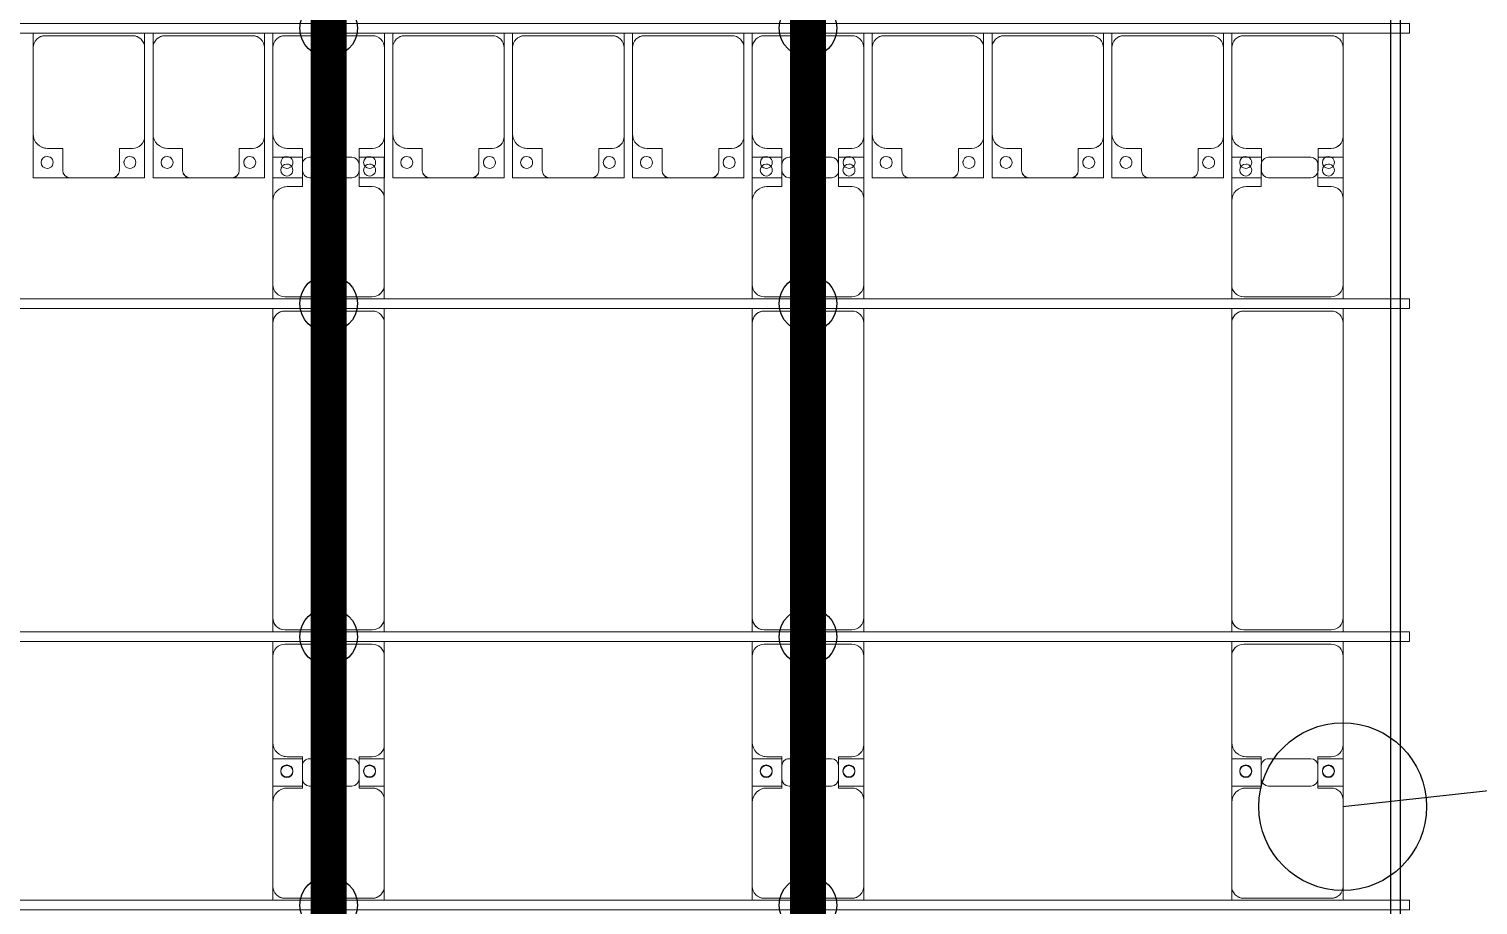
# Model space of a CAD drawing. Header units: millimetres. Extents: x -147246 to 112336, y -213734 to -86506.
# Drawn here: x 2636 to 8680, y -98215 to -94559 of the extents above; entities that cross this region are included whole.
import ezdxf

# ---------------------------------------------------------------- set-up
doc = ezdxf.new("R2010")
doc.units = ezdxf.units.MM
doc.layers.add('A-GENM', color=13, linetype='Continuous', lineweight=9)
doc.layers.add('S-BEAM', color=12, linetype='Continuous', lineweight=9)
for name, color, linetype in [('GC-BICH NEO', 6, 'Continuous'), ('GC-DAY NEO', 5, 'Continuous'), ('GC-HOP 40x60 GIA CUONG', 1, 'Continuous')]:
    doc.layers.add(name, color=color, linetype=linetype)

# ---------------------------------------------------------------- blocks, each defined once
blk = doc.blocks.new('Dải phao đi lại kèm đỡ invester - DẢI PHAO ĐI LẠI-15551-BỐ TRÍ KHUNG KẾT CẤU BÈ PIN 05')
at = {"layer": 'A-GENM', "color": 7}
for p, q in [((142758.4, -769.7), (142758.4, -708.9)), ((143173.4, -719.7), (142808.4, -719.7)), ((143223.4, -708.9), (143223.4, -769.7)), ((143258.4, -769.7), (143258.4, -708.9)), ((143673.4, -719.7), (143308.4, -719.7)), ((143723.4, -708.9), (143723.4, -769.7)), ((143758.4, -769.7), (143758.4, -708.9)), ((144173.4, -719.7), (143808.4, -719.7)), ((144223.4, -708.9), (144223.4, -769.7)), ((144258.4, -769.7), (144258.4, -708.9)), ((144673.4, -719.7), (144308.4, -719.7)), ((144723.4, -708.9), (144723.4, -769.7)), ((144758.4, -769.7), (144758.4, -708.9)), ((145173.4, -719.7), (144808.4, -719.7)), ((145223.4, -708.9), (145223.4, -769.7)), ((145258.4, -769.7), (145258.4, -708.9)), ((145673.4, -719.7), (145308.4, -719.7)), ((145723.4, -708.9), (145723.4, -769.7)), ((145758.4, -769.7), (145758.4, -708.9)), ((146173.4, -719.7), (145808.4, -719.7)), ((146223.4, -708.9), (146223.4, -769.7)), ((146258.4, -769.7), (146258.4, -708.9)), ((146673.4, -719.7), (146308.4, -719.7)), ((146723.4, -708.9), (146723.4, -769.7)), ((146758.4, -769.7), (146758.4, -708.9)), ((147173.4, -719.7), (146808.4, -719.7)), ((147223.4, -708.9), (147223.4, -769.7)), ((147258.4, -769.7), (147258.4, -708.9)), ((147673.4, -719.7), (147308.4, -719.7)), ((147723.4, -708.9), (147723.4, -769.7)), ((147758.4, -769.7), (147758.4, -708.9)), ((148173.4, -719.7), (147808.4, -719.7)), ((148223.4, -708.9), (148223.4, -769.7)), ((142758.4, -769.7), (142758.4, -1129.7)), ((143223.4, -1139.7), (143223.4, -769.7)), ((143258.4, -769.7), (143258.4, -1129.7)), ((143723.4, -1139.7), (143723.4, -769.7)), ((143758.4, -769.7), (143758.4, -1129.7)), ((144223.4, -1139.7), (144223.4, -769.7)), ((144258.4, -769.7), (144258.4, -1129.7)), ((144723.4, -1139.7), (144723.4, -769.7)), ((144758.4, -769.7), (144758.4, -1129.7)), ((145223.4, -1139.7), (145223.4, -769.7)), ((145258.4, -769.7), (145258.4, -1129.7)), ((145723.4, -1139.7), (145723.4, -769.7)), ((145758.4, -769.7), (145758.4, -1129.7)), ((146223.4, -1139.7), (146223.4, -769.7)), ((146258.4, -769.7), (146258.4, -1129.7)), ((146723.4, -1139.7), (146723.4, -769.7)), ((146758.4, -769.7), (146758.4, -1129.7)), ((147223.4, -1139.7), (147223.4, -769.7)), ((147258.4, -769.7), (147258.4, -1129.7)), ((147723.4, -1139.7), (147723.4, -769.7)), ((147758.4, -769.7), (147758.4, -1129.7)), ((148223.4, -1139.7), (148223.4, -769.7)), ((142758.4, -1312.2), (142758.4, -1129.7)), ((143223.4, -1139.7), (143223.4, -1312.2)), ((143258.4, -1312.2), (143258.4, -1129.7)), ((143723.4, -1139.7), (143723.4, -1312.2)), ((143758.4, -1312.2), (143758.4, -1129.7)), ((144223.4, -1139.7), (144223.4, -1312.2)), ((144258.4, -1312.2), (144258.4, -1129.7)), ((144723.4, -1139.7), (144723.4, -1312.2)), ((144758.4, -1312.2), (144758.4, -1129.7)), ((145223.4, -1139.7), (145223.4, -1312.2)), ((145258.4, -1312.2), (145258.4, -1129.7)), ((145723.4, -1139.7), (145723.4, -1312.2)), ((145758.4, -1312.2), (145758.4, -1129.7)), ((146223.4, -1139.7), (146223.4, -1312.2)), ((146258.4, -1312.2), (146258.4, -1129.7)), ((146723.4, -1139.7), (146723.4, -1312.2)), ((146758.4, -1312.2), (146758.4, -1129.7)), ((147223.4, -1139.7), (147223.4, -1312.2)), ((147258.4, -1312.2), (147258.4, -1129.7)), ((147723.4, -1139.7), (147723.4, -1312.2)), ((147758.4, -1312.2), (147758.4, -1129.7)), ((148223.4, -1139.7), (148223.4, -1312.2)), ((142818.4, -1189.7), (142881.8, -1189.7)), ((142881.8, -1189.7), (142881.8, -1282.2)), ((143118.2, -1282.2), (143118.2, -1189.7)), ((143118.2, -1189.7), (143173.4, -1189.7)), ((143318.4, -1189.7), (143381.8, -1189.7)), ((143381.8, -1189.7), (143381.8, -1282.2)), ((143618.2, -1282.2), (143618.2, -1189.7)), ((143618.2, -1189.7), (143673.4, -1189.7)), ((143818.4, -1189.7), (143881.8, -1189.7)), ((143881.8, -1189.7), (143881.8, -1282.2)), ((144118.2, -1282.2), (144118.2, -1189.7)), ((144118.2, -1189.7), (144173.4, -1189.7)), ((144318.4, -1189.7), (144381.8, -1189.7)), ((144381.8, -1189.7), (144381.8, -1282.2)), ((144618.2, -1282.2), (144618.2, -1189.7)), ((144618.2, -1189.7), (144673.4, -1189.7)), ((144818.4, -1189.7), (144881.8, -1189.7)), ((144881.8, -1189.7), (144881.8, -1282.2)), ((145118.2, -1282.2), (145118.2, -1189.7)), ((145118.2, -1189.7), (145173.4, -1189.7)), ((145318.4, -1189.7), (145381.8, -1189.7)), ((145381.8, -1189.7), (145381.8, -1282.2)), ((145618.2, -1282.2), (145618.2, -1189.7)), ((145618.2, -1189.7), (145673.4, -1189.7)), ((145818.4, -1189.7), (145881.8, -1189.7)), ((145881.8, -1189.7), (145881.8, -1282.2)), ((146118.2, -1282.2), (146118.2, -1189.7)), ((146118.2, -1189.7), (146173.4, -1189.7)), ((146318.4, -1189.7), (146381.8, -1189.7)), ((146381.8, -1189.7), (146381.8, -1282.2)), ((146618.2, -1282.2), (146618.2, -1189.7)), ((146618.2, -1189.7), (146673.4, -1189.7)), ((146818.4, -1189.7), (146881.8, -1189.7)), ((146881.8, -1189.7), (146881.8, -1282.2)), ((147118.2, -1282.2), (147118.2, -1189.7)), ((147118.2, -1189.7), (147173.4, -1189.7)), ((147318.4, -1189.7), (147381.8, -1189.7)), ((147381.8, -1189.7), (147381.8, -1282.2)), ((147618.2, -1282.2), (147618.2, -1189.7)), ((147618.2, -1189.7), (147673.4, -1189.7)), ((147818.4, -1189.7), (147881.8, -1189.7)), ((147881.8, -1189.7), (147881.8, -1282.2)), ((148118.2, -1282.2), (148118.2, -1189.7)), ((148118.2, -1189.7), (148173.4, -1189.7)), ((142911.8, -1312.2), (142758.4, -1312.2)), ((142911.8, -1312.2), (143088.2, -1312.2)), ((143223.4, -1312.2), (143088.2, -1312.2)), ((143411.8, -1312.2), (143258.4, -1312.2)), ((143411.8, -1312.2), (143588.2, -1312.2)), ((143723.4, -1312.2), (143588.2, -1312.2)), ((143881.6, -1312.2), (143758.4, -1312.2)), ((143911.8, -1312.2), (144088.2, -1312.2)), ((144223.4, -1312.2), (144118, -1312.2)), ((144411.8, -1312.2), (144258.4, -1312.2)), ((144411.8, -1312.2), (144588.2, -1312.2)), ((144723.4, -1312.2), (144588.2, -1312.2)), ((144911.8, -1312.2), (144758.4, -1312.2)), ((144911.8, -1312.2), (145088.2, -1312.2)), ((145223.4, -1312.2), (145088.2, -1312.2)), ((145411.8, -1312.2), (145258.4, -1312.2)), ((145411.8, -1312.2), (145588.2, -1312.2)), ((145723.4, -1312.2), (145588.2, -1312.2)), ((145881.6, -1312.2), (145758.4, -1312.2)), ((145911.8, -1312.2), (146088.2, -1312.2)), ((146223.4, -1312.2), (146118, -1312.2)), ((146411.8, -1312.2), (146258.4, -1312.2)), ((146411.8, -1312.2), (146588.2, -1312.2)), ((146723.4, -1312.2), (146588.2, -1312.2)), ((146911.8, -1312.2), (146758.4, -1312.2)), ((146911.8, -1312.2), (147088.2, -1312.2)), ((147223.4, -1312.2), (147088.2, -1312.2)), ((147411.8, -1312.2), (147258.4, -1312.2)), ((147411.8, -1312.2), (147588.2, -1312.2)), ((147723.4, -1312.2), (147588.2, -1312.2)), ((147881.6, -1312.2), (147758.4, -1312.2)), ((147911.8, -1312.2), (148088.2, -1312.2)), ((148223.4, -1312.2), (148118, -1312.2))]:
    blk.add_line(p, q, dxfattribs=at)
for centre, radius, start, end in [((142808.4, -769.7), 50, 90, 180), ((142808.4, -769.7), 50, 90, 135), ((143173.4, -769.7), 50, 0, 90), ((143173.4, -769.7), 50, 45, 90), ((143308.4, -769.7), 50, 90, 180), ((143308.4, -769.7), 50, 90, 135), ((143673.4, -769.7), 50, 0, 90), ((143673.4, -769.7), 50, 45, 90), ((143808.4, -769.7), 50, 90, 180), ((143808.4, -769.7), 50, 90, 135), ((144173.4, -769.7), 50, 360, 90), ((144173.4, -769.7), 50, 45, 90), ((144308.4, -769.7), 50, 90, 180), ((144308.4, -769.7), 50, 90, 135), ((144673.4, -769.7), 50, 360, 90), ((144673.4, -769.7), 50, 45, 90), ((144808.4, -769.7), 50, 90, 180), ((144808.4, -769.7), 50, 90, 135), ((145173.4, -769.7), 50, 0, 90), ((145173.4, -769.7), 50, 45, 90), ((145308.4, -769.7), 50, 90, 180), ((145308.4, -769.7), 50, 90, 135), ((145673.4, -769.7), 50, 360, 90), ((145673.4, -769.7), 50, 45, 90), ((145808.4, -769.7), 50, 90, 180), ((145808.4, -769.7), 50, 90, 135), ((146173.4, -769.7), 50, 360, 90), ((146173.4, -769.7), 50, 45, 90), ((146308.4, -769.7), 50, 90, 180), ((146308.4, -769.7), 50, 90, 135), ((146673.4, -769.7), 50, 360, 90), ((146673.4, -769.7), 50, 45, 90), ((146808.4, -769.7), 50, 90, 180), ((146808.4, -769.7), 50, 90, 135), ((147173.4, -769.7), 50, 360, 90), ((147173.4, -769.7), 50, 45, 90), ((147308.4, -769.7), 50, 90, 180), ((147308.4, -769.7), 50, 90, 135), ((147673.4, -769.7), 50, 360, 90), ((147673.4, -769.7), 50, 45, 90), ((147808.4, -769.7), 50, 90, 180), ((147808.4, -769.7), 50, 90, 135), ((148173.4, -769.7), 50, 0, 90), ((148173.4, -769.7), 50, 45, 90), ((142818.4, -1129.7), 60, 180, 270), ((143173.4, -1139.7), 50, 270, 0), ((143318.4, -1129.7), 60, 180, 270), ((143673.4, -1139.7), 50, 270, 360), ((143818.4, -1129.7), 60, 180, 270), ((144173.4, -1139.7), 50, 270, 0), ((144318.4, -1129.7), 60, 180, 270), ((144673.4, -1139.7), 50, 270, 360), ((144818.4, -1129.7), 60, 180, 270), ((145173.4, -1139.7), 50, 270, 360), ((145318.4, -1129.7), 60, 180, 270), ((145673.4, -1139.7), 50, 270, 360), ((145818.4, -1129.7), 60, 180, 270), ((146173.4, -1139.7), 50, 270, 0), ((146318.4, -1129.7), 60, 180, 270), ((146673.4, -1139.7), 50, 270, 0), ((146818.4, -1129.7), 60, 180, 270), ((147173.4, -1139.7), 50, 270, 360), ((147318.4, -1129.7), 60, 180, 270), ((147673.4, -1139.7), 50, 270, 0), ((147818.4, -1129.7), 60, 180, 270), ((148173.4, -1139.7), 50, 270, 360), ((142818.4, -1129.7), 60, 240, 270), ((143173.4, -1139.7), 50, 270, 315), ((143318.4, -1129.7), 60, 240, 270), ((143673.4, -1139.7), 50, 270, 315), ((143818.4, -1129.7), 60, 240, 270), ((144173.4, -1139.7), 50, 270, 315), ((144318.4, -1129.7), 60, 240, 270), ((144673.4, -1139.7), 50, 270, 315), ((144818.4, -1129.7), 60, 240, 270), ((145173.4, -1139.7), 50, 270, 315), ((145318.4, -1129.7), 60, 240, 270), ((145673.4, -1139.7), 50, 270, 315), ((145818.4, -1129.7), 60, 240, 270), ((146173.4, -1139.7), 50, 270, 315), ((146318.4, -1129.7), 60, 240, 270), ((146673.4, -1139.7), 50, 270, 315), ((146818.4, -1129.7), 60, 240, 270), ((147173.4, -1139.7), 50, 270, 315), ((147318.4, -1129.7), 60, 240, 270), ((147673.4, -1139.7), 50, 270, 315), ((147818.4, -1129.7), 60, 240, 270), ((148173.4, -1139.7), 50, 270, 315), ((142816.8, -1248.6), 25, 90, 270), ((142816.8, -1248.6), 25, 270, 90), ((143161.8, -1248.6), 25, 90, 270), ((143161.8, -1248.6), 25, 165, 180), ((143161.8, -1248.6), 25, 270, 90), ((143316.8, -1248.6), 25, 90, 270), ((143316.8, -1248.6), 25, 270, 90), ((143661.8, -1248.6), 25, 90, 270), ((143661.8, -1248.6), 25, 165, 180), ((143661.8, -1248.6), 25, 270, 90), ((143816.8, -1248.6), 25, 90, 270), ((143816.8, -1248.6), 25, 270, 90), ((144161.8, -1248.6), 25, 90, 270), ((144161.8, -1248.6), 25, 270, 90), ((144316.8, -1248.6), 25, 90, 270), ((144316.8, -1248.6), 25, 270, 90), ((144661.8, -1248.6), 25, 90, 270), ((144661.8, -1248.6), 25, 165, 180), ((144661.8, -1248.6), 25, 270, 90), ((144816.8, -1248.6), 25, 90, 270), ((144816.8, -1248.6), 25, 270, 90), ((145161.8, -1248.6), 25, 90, 270), ((145161.8, -1248.6), 25, 165, 180), ((145161.8, -1248.6), 25, 270, 90), ((145316.8, -1248.6), 25, 90, 270), ((145316.8, -1248.6), 25, 270, 90), ((145661.8, -1248.6), 25, 90, 270), ((145661.8, -1248.6), 25, 165, 180), ((145661.8, -1248.6), 25, 270, 90), ((145816.8, -1248.6), 25, 90, 270), ((145816.8, -1248.6), 25, 270, 90), ((146161.8, -1248.6), 25, 90, 270), ((146161.8, -1248.6), 25, 270, 90), ((146316.8, -1248.6), 25, 90, 270), ((146316.8, -1248.6), 25, 270, 90), ((146661.8, -1248.6), 25, 90, 270), ((146661.8, -1248.6), 25, 165, 180), ((146661.8, -1248.6), 25, 270, 90), ((146816.8, -1248.6), 25, 90, 270), ((146816.8, -1248.6), 25, 270, 90), ((147161.8, -1248.6), 25, 90, 270), ((147161.8, -1248.6), 25, 165, 180), ((147161.8, -1248.6), 25, 270, 90), ((147316.8, -1248.6), 25, 90, 270), ((147316.8, -1248.6), 25, 270, 90), ((147661.8, -1248.6), 25, 90, 270), ((147661.8, -1248.6), 25, 165, 180), ((147661.8, -1248.6), 25, 270, 90), ((147816.8, -1248.6), 25, 90, 270), ((147816.8, -1248.6), 25, 270, 90), ((148161.8, -1248.6), 25, 90, 270), ((148161.8, -1248.6), 25, 270, 90), ((142911.8, -1282.2), 30, 180, 270), ((142911.8, -1282.2), 30, 210, 270), ((143088.2, -1282.2), 30, 270, 360), ((143088.2, -1282.2), 30, 270, 330), ((143411.8, -1282.2), 30, 180, 270), ((143411.8, -1282.2), 30, 210, 270), ((143588.2, -1282.2), 30, 270, 360), ((143588.2, -1282.2), 30, 270, 330), ((143911.8, -1282.2), 30, 180, 270), ((144088.2, -1282.2), 30, 270, 0), ((144411.8, -1282.2), 30, 180, 270), ((144411.8, -1282.2), 30, 210, 270), ((144588.2, -1282.2), 30, 270, 360), ((144588.2, -1282.2), 30, 270, 330), ((144911.8, -1282.2), 30, 180, 270), ((144911.8, -1282.2), 30, 210, 270), ((145088.2, -1282.2), 30, 270, 360), ((145088.2, -1282.2), 30, 270, 330), ((145411.8, -1282.2), 30, 180, 270), ((145411.8, -1282.2), 30, 210, 270), ((145588.2, -1282.2), 30, 270, 360), ((145588.2, -1282.2), 30, 270, 330), ((145911.8, -1282.2), 30, 180, 270), ((146088.2, -1282.2), 30, 270, 0), ((146411.8, -1282.2), 30, 180, 270), ((146411.8, -1282.2), 30, 210, 270), ((146588.2, -1282.2), 30, 270, 0), ((146588.2, -1282.2), 30, 270, 330), ((146911.8, -1282.2), 30, 180, 270), ((146911.8, -1282.2), 30, 210, 270), ((147088.2, -1282.2), 30, 270, 360), ((147088.2, -1282.2), 30, 270, 330), ((147411.8, -1282.2), 30, 180, 270), ((147411.8, -1282.2), 30, 210, 270), ((147588.2, -1282.2), 30, 270, 360), ((147588.2, -1282.2), 30, 270, 330), ((147911.8, -1282.2), 30, 180, 270), ((148088.2, -1282.2), 30, 270, 360)]:
    blk.add_arc(centre, radius, start, end, dxfattribs=at)
blk = doc.blocks.new('Dầm C52 - Dầm C52-18761-BỐ TRÍ KHUNG KẾT CẤU BÈ PIN 05')
at = {"layer": 'S-BEAM', "color": 1}
for p, q in [((-74474.3, -20), (-74474.3, 20)), ((-74474.3, 20), (74474.3, 20)), ((74474.3, -20), (-74474.3, -20))]:
    blk.add_line(p, q, dxfattribs=at)
blk = doc.blocks.new('Dầm C52 - Dầm C52-18762-BỐ TRÍ KHUNG KẾT CẤU BÈ PIN 05')
at = {"layer": 'S-BEAM', "color": 1}
for p, q in [((-74474.3, -20), (-74474.3, 20)), ((-74474.3, 20), (74474.3, 20)), ((74474.3, -20), (-74474.3, -20))]:
    blk.add_line(p, q, dxfattribs=at)
blk = doc.blocks.new('Dai phao do pin - DẢI PHAO ĐỠ PIN-V75-BỐ TRÍ KHUNG KẾT CẤU BÈ PIN 05')
at = {"layer": 'A-GENM', "color": 7}
for p, q in [((-1312.2, 223.4), (-1139.7, 223.4)), ((-1312.2, 118.4), (-1312.2, 223.4)), ((-779.7, 223.4), (-1139.7, 223.4)), ((-779.7, 223.4), (-721.1, 223.4)), ((-681.1, 223.4), (-620.3, 223.4)), ((610.3, 223.4), (-620.3, 223.4)), ((610.3, 223.4), (668.9, 223.4)), ((708.9, 223.4), (769.7, 223.4)), ((1139.7, 223.4), (769.7, 223.4)), ((1139.7, 223.4), (1312.2, 223.4)), ((1197.8, 223.4), (1370.3, 223.4)), ((1197.8, 118.2), (1197.8, 223.4)), ((1312.2, 223.4), (1312.2, 118.2)), ((1730.3, 223.4), (1370.3, 223.4)), ((1730.3, 223.4), (1788.9, 223.4)), ((-1189.7, 173.4), (-1189.7, 118.2)), ((-729.7, -191.6), (-729.7, 173.4)), ((-670.3, 173.4), (-670.3, -191.6)), ((660.3, -191.6), (660.3, 173.4)), ((719.7, 173.4), (719.7, -191.6)), ((1189.7, 118.2), (1189.7, 173.4)), ((1320.3, 173.4), (1320.3, 118.2)), ((1780.3, -191.6), (1780.3, 173.4)), ((-1312.2, 88.2), (-1312.2, -88.2)), ((-1189.7, 118.2), (-1282.2, 118.2)), ((1282.2, 118.2), (1189.7, 118.2)), ((1197.8, 88.2), (1197.8, -88.2)), ((1320.3, 118.2), (1227.8, 118.2)), ((1312.2, -88.2), (1312.2, 88.2)), ((-1312.2, -241.6), (-1312.2, -118)), ((-1282.2, -118.2), (-1189.7, -118.2)), ((-1189.7, -118.2), (-1189.7, -181.6)), ((1189.7, -181.6), (1189.7, -118.2)), ((1189.7, -118.2), (1282.2, -118.2)), ((1197.8, -241.6), (1197.8, -118.2)), ((1227.8, -118.2), (1320.3, -118.2)), ((1312.2, -118.2), (1312.2, -241.6)), ((1320.3, -118.2), (1320.3, -181.6)), ((-1129.7, -241.6), (-1312.2, -241.6)), ((-1129.7, -241.6), (-779.7, -241.6)), ((-721.1, -241.6), (-779.7, -241.6)), ((-620.3, -241.6), (-681.1, -241.6)), ((-620.3, -241.6), (610.3, -241.6)), ((668.9, -241.6), (610.3, -241.6)), ((769.7, -241.6), (708.9, -241.6)), ((769.7, -241.6), (1129.7, -241.6)), ((1312.2, -241.6), (1129.7, -241.6)), ((1380.3, -241.6), (1197.8, -241.6)), ((1380.3, -241.6), (1730.3, -241.6)), ((1788.9, -241.6), (1730.3, -241.6))]:
    blk.add_line(p, q, dxfattribs=at)
for centre, radius, start, end in [((-1258.6, 161.8), 25, 360, 180), ((-1139.7, 173.4), 50, 90, 180), ((-1139.7, 173.4), 50, 135, 180), ((-779.7, 173.4), 50, 0, 90), ((-779.7, 173.4), 50, 0, 45), ((-620.3, 173.4), 50, 90, 180), ((-620.3, 173.4), 50, 90, 180), ((610.3, 173.4), 50, 0, 90), ((610.3, 173.4), 50, 45, 90), ((769.7, 173.4), 50, 90, 180), ((769.7, 173.4), 50, 135, 180), ((1139.7, 173.4), 50, 360, 90), ((1139.7, 173.4), 50, 360, 45), ((1248.6, 161.8), 25, 0, 180), ((1251.4, 161.8), 25, 0, 180), ((1370.3, 173.4), 50, 90, 180), ((1370.3, 173.4), 50, 135, 180), ((1730.3, 173.4), 50, 0, 90), ((1730.3, 173.4), 50, 0, 45), ((-1258.6, 161.8), 25, 180, 360), ((1248.6, 161.8), 25, 180, 0), ((1251.4, 161.8), 25, 180, 360), ((-1282.2, 88.2), 30, 90, 180), ((1227.8, 88.2), 30, 90, 180), ((1282.2, 88.2), 30, 0, 90), ((-1282.2, -88.2), 30, 180, 270), ((1227.8, -88.2), 30, 180, 270), ((1282.2, -88.2), 30, 270, 0), ((-1258.6, -183.2), 25, 360, 180), ((1248.6, -183.2), 25, 0, 180), ((1251.4, -183.2), 25, 0, 180), ((-1258.6, -183.2), 25, 180, 360), ((-1129.7, -181.6), 60, 180, 270), ((-1129.7, -181.6), 60, 180, 210), ((-779.7, -191.6), 50, 270, 0), ((-779.7, -191.6), 50, 315, 0), ((-620.3, -191.6), 50, 180, 270), ((-620.3, -191.6), 50, 180, 255), ((610.3, -191.6), 50, 270, 0), ((610.3, -191.6), 50, 270, 345), ((769.7, -191.6), 50, 180, 270), ((769.7, -191.6), 50, 180, 225), ((1129.7, -181.6), 60, 270, 360), ((1129.7, -181.6), 60, 330, 360), ((1248.6, -183.2), 25, 180, 0), ((1251.4, -183.2), 25, 180, 360), ((1380.3, -181.6), 60, 180, 270), ((1380.3, -181.6), 60, 180, 210), ((1730.3, -191.6), 50, 270, 360), ((1730.3, -191.6), 50, 315, 360)]:
    blk.add_arc(centre, radius, start, end, dxfattribs=at)
blk = doc.blocks.new('Dai phao do pin - DẢI PHAO ĐỠ PIN-V76-BỐ TRÍ KHUNG KẾT CẤU BÈ PIN 05')
at = {"layer": 'A-GENM', "color": 7}
for p, q in [((-1312.2, 223.4), (-1139.7, 223.4)), ((-1312.2, 118.4), (-1312.2, 223.4)), ((-779.7, 223.4), (-1139.7, 223.4)), ((-779.7, 223.4), (-721.1, 223.4)), ((-681.1, 223.4), (-620.3, 223.4)), ((610.3, 223.4), (-620.3, 223.4)), ((610.3, 223.4), (668.9, 223.4)), ((708.9, 223.4), (769.7, 223.4)), ((1139.7, 223.4), (769.7, 223.4)), ((1139.7, 223.4), (1312.2, 223.4)), ((1197.8, 223.4), (1370.3, 223.4)), ((1197.8, 118.2), (1197.8, 223.4)), ((1312.2, 223.4), (1312.2, 118.2)), ((1730.3, 223.4), (1370.3, 223.4)), ((1730.3, 223.4), (1788.9, 223.4)), ((-1189.7, 173.4), (-1189.7, 118.2)), ((-729.7, -191.6), (-729.7, 173.4)), ((-670.3, 173.4), (-670.3, -191.6)), ((660.3, -191.6), (660.3, 173.4)), ((719.7, 173.4), (719.7, -191.6)), ((1189.7, 118.2), (1189.7, 173.4)), ((1320.3, 173.4), (1320.3, 118.2)), ((1780.3, -191.6), (1780.3, 173.4)), ((-1312.2, 88.2), (-1312.2, -88.2)), ((-1189.7, 118.2), (-1282.2, 118.2)), ((1282.2, 118.2), (1189.7, 118.2)), ((1197.8, 88.2), (1197.8, -88.2)), ((1320.3, 118.2), (1227.8, 118.2)), ((1312.2, -88.2), (1312.2, 88.2)), ((-1312.2, -241.6), (-1312.2, -118)), ((-1282.2, -118.2), (-1189.7, -118.2)), ((-1189.7, -118.2), (-1189.7, -181.6)), ((1189.7, -181.6), (1189.7, -118.2)), ((1189.7, -118.2), (1282.2, -118.2)), ((1197.8, -241.6), (1197.8, -118.2)), ((1227.8, -118.2), (1320.3, -118.2)), ((1312.2, -118.2), (1312.2, -241.6)), ((1320.3, -118.2), (1320.3, -181.6)), ((-1129.7, -241.6), (-1312.2, -241.6)), ((-1129.7, -241.6), (-779.7, -241.6)), ((-721.1, -241.6), (-779.7, -241.6)), ((-620.3, -241.6), (-681.1, -241.6)), ((-620.3, -241.6), (610.3, -241.6)), ((668.9, -241.6), (610.3, -241.6)), ((769.7, -241.6), (708.9, -241.6)), ((769.7, -241.6), (1129.7, -241.6)), ((1312.2, -241.6), (1129.7, -241.6)), ((1380.3, -241.6), (1197.8, -241.6)), ((1380.3, -241.6), (1730.3, -241.6)), ((1788.9, -241.6), (1730.3, -241.6))]:
    blk.add_line(p, q, dxfattribs=at)
for centre, radius, start, end in [((-1258.6, 161.8), 25, 360, 180), ((-1139.7, 173.4), 50, 90, 180), ((-1139.7, 173.4), 50, 135, 180), ((-779.7, 173.4), 50, 0, 90), ((-779.7, 173.4), 50, 0, 45), ((-620.3, 173.4), 50, 90, 180), ((-620.3, 173.4), 50, 90, 180), ((610.3, 173.4), 50, 0, 90), ((610.3, 173.4), 50, 45, 90), ((769.7, 173.4), 50, 90, 180), ((769.7, 173.4), 50, 135, 180), ((1139.7, 173.4), 50, 360, 90), ((1139.7, 173.4), 50, 360, 45), ((1248.6, 161.8), 25, 0, 180), ((1251.4, 161.8), 25, 0, 180), ((1370.3, 173.4), 50, 90, 180), ((1370.3, 173.4), 50, 135, 180), ((1730.3, 173.4), 50, 0, 90), ((1730.3, 173.4), 50, 0, 45), ((-1258.6, 161.8), 25, 180, 360), ((1248.6, 161.8), 25, 180, 0), ((1251.4, 161.8), 25, 180, 360), ((-1282.2, 88.2), 30, 90, 180), ((1227.8, 88.2), 30, 90, 180), ((1282.2, 88.2), 30, 0, 90), ((-1282.2, -88.2), 30, 180, 270), ((1227.8, -88.2), 30, 180, 270), ((1282.2, -88.2), 30, 270, 0), ((-1258.6, -183.2), 25, 360, 180), ((1248.6, -183.2), 25, 0, 180), ((1251.4, -183.2), 25, 0, 180), ((-1258.6, -183.2), 25, 180, 360), ((-1129.7, -181.6), 60, 180, 270), ((-1129.7, -181.6), 60, 180, 210), ((-779.7, -191.6), 50, 270, 0), ((-779.7, -191.6), 50, 315, 0), ((-620.3, -191.6), 50, 180, 270), ((-620.3, -191.6), 50, 180, 255), ((610.3, -191.6), 50, 270, 0), ((610.3, -191.6), 50, 270, 345), ((769.7, -191.6), 50, 180, 270), ((769.7, -191.6), 50, 180, 225), ((1129.7, -181.6), 60, 270, 360), ((1129.7, -181.6), 60, 330, 360), ((1248.6, -183.2), 25, 180, 0), ((1251.4, -183.2), 25, 180, 360), ((1380.3, -181.6), 60, 180, 270), ((1380.3, -181.6), 60, 180, 210), ((1730.3, -191.6), 50, 270, 360), ((1730.3, -191.6), 50, 315, 360)]:
    blk.add_arc(centre, radius, start, end, dxfattribs=at)
blk = doc.blocks.new('Dai phao do pin - DẢI PHAO ĐỠ PIN-V77-BỐ TRÍ KHUNG KẾT CẤU BÈ PIN 05')
at = {"layer": 'A-GENM', "color": 7}
for p, q in [((-1312.2, 223.4), (-1139.7, 223.4)), ((-1312.2, 118.4), (-1312.2, 223.4)), ((-779.7, 223.4), (-1139.7, 223.4)), ((-779.7, 223.4), (-721.1, 223.4)), ((-681.1, 223.4), (-620.3, 223.4)), ((610.3, 223.4), (-620.3, 223.4)), ((610.3, 223.4), (668.9, 223.4)), ((708.9, 223.4), (769.7, 223.4)), ((1139.7, 223.4), (769.7, 223.4)), ((1139.7, 223.4), (1312.2, 223.4)), ((1197.8, 223.4), (1370.3, 223.4)), ((1197.8, 118.2), (1197.8, 223.4)), ((1312.2, 223.4), (1312.2, 118.2)), ((1730.3, 223.4), (1370.3, 223.4)), ((1730.3, 223.4), (1788.9, 223.4)), ((-1189.7, 173.4), (-1189.7, 118.2)), ((-729.7, -191.6), (-729.7, 173.4)), ((-670.3, 173.4), (-670.3, -191.6)), ((660.3, -191.6), (660.3, 173.4)), ((719.7, 173.4), (719.7, -191.6)), ((1189.7, 118.2), (1189.7, 173.4)), ((1320.3, 173.4), (1320.3, 118.2)), ((1780.3, -191.6), (1780.3, 173.4)), ((-1312.2, 88.2), (-1312.2, -88.2)), ((-1189.7, 118.2), (-1282.2, 118.2)), ((1282.2, 118.2), (1189.7, 118.2)), ((1197.8, 88.2), (1197.8, -88.2)), ((1320.3, 118.2), (1227.8, 118.2)), ((1312.2, -88.2), (1312.2, 88.2)), ((-1312.2, -241.6), (-1312.2, -118)), ((-1282.2, -118.2), (-1189.7, -118.2)), ((-1189.7, -118.2), (-1189.7, -181.6)), ((1189.7, -181.6), (1189.7, -118.2)), ((1189.7, -118.2), (1282.2, -118.2)), ((1197.8, -241.6), (1197.8, -118.2)), ((1227.8, -118.2), (1320.3, -118.2)), ((1312.2, -118.2), (1312.2, -241.6)), ((1320.3, -118.2), (1320.3, -181.6)), ((-1129.7, -241.6), (-1312.2, -241.6)), ((-1129.7, -241.6), (-779.7, -241.6)), ((-721.1, -241.6), (-779.7, -241.6)), ((-620.3, -241.6), (-681.1, -241.6)), ((-620.3, -241.6), (610.3, -241.6)), ((668.9, -241.6), (610.3, -241.6)), ((769.7, -241.6), (708.9, -241.6)), ((769.7, -241.6), (1129.7, -241.6)), ((1312.2, -241.6), (1129.7, -241.6)), ((1380.3, -241.6), (1197.8, -241.6)), ((1380.3, -241.6), (1730.3, -241.6)), ((1788.9, -241.6), (1730.3, -241.6))]:
    blk.add_line(p, q, dxfattribs=at)
for centre, radius, start, end in [((-1258.6, 161.8), 25, 360, 180), ((-1139.7, 173.4), 50, 90, 180), ((-1139.7, 173.4), 50, 135, 180), ((-779.7, 173.4), 50, 0, 90), ((-779.7, 173.4), 50, 0, 45), ((-620.3, 173.4), 50, 90, 180), ((-620.3, 173.4), 50, 90, 180), ((610.3, 173.4), 50, 0, 90), ((610.3, 173.4), 50, 45, 90), ((769.7, 173.4), 50, 90, 180), ((769.7, 173.4), 50, 135, 180), ((1139.7, 173.4), 50, 360, 90), ((1139.7, 173.4), 50, 360, 45), ((1248.6, 161.8), 25, 0, 180), ((1251.4, 161.8), 25, 0, 180), ((1370.3, 173.4), 50, 90, 180), ((1370.3, 173.4), 50, 135, 180), ((1730.3, 173.4), 50, 0, 90), ((1730.3, 173.4), 50, 0, 45), ((-1258.6, 161.8), 25, 180, 360), ((1248.6, 161.8), 25, 180, 0), ((1251.4, 161.8), 25, 180, 360), ((-1282.2, 88.2), 30, 90, 180), ((1227.8, 88.2), 30, 90, 180), ((1282.2, 88.2), 30, 0, 90), ((-1282.2, -88.2), 30, 180, 270), ((1227.8, -88.2), 30, 180, 270), ((1282.2, -88.2), 30, 270, 0), ((-1258.6, -183.2), 25, 360, 180), ((1248.6, -183.2), 25, 0, 180), ((1251.4, -183.2), 25, 0, 180), ((-1258.6, -183.2), 25, 180, 360), ((-1129.7, -181.6), 60, 180, 270), ((-1129.7, -181.6), 60, 180, 210), ((-779.7, -191.6), 50, 270, 0), ((-779.7, -191.6), 50, 315, 0), ((-620.3, -191.6), 50, 180, 270), ((-620.3, -191.6), 50, 180, 255), ((610.3, -191.6), 50, 270, 0), ((610.3, -191.6), 50, 270, 345), ((769.7, -191.6), 50, 180, 270), ((769.7, -191.6), 50, 180, 225), ((1129.7, -181.6), 60, 270, 360), ((1129.7, -181.6), 60, 330, 360), ((1248.6, -183.2), 25, 180, 0), ((1251.4, -183.2), 25, 180, 360), ((1380.3, -181.6), 60, 180, 270), ((1380.3, -181.6), 60, 180, 210), ((1730.3, -191.6), 50, 270, 360), ((1730.3, -191.6), 50, 315, 360)]:
    blk.add_arc(centre, radius, start, end, dxfattribs=at)
blk = doc.blocks.new('Dầm C52 - Hộp 40x60-25907-BỐ TRÍ KHUNG KẾT CẤU BÈ PIN 05')
at = {"layer": 'S-BEAM', "color": 3, "lineweight": 25}
for p, q in [((-55977.2, 20), (55977.2, 20)), ((55977.2, -20), (-55977.2, -20))]:
    blk.add_line(p, q, dxfattribs=at)
blk = doc.blocks.new('HOBANMONG_BEPIN 5_rvt-1-BỐ TRÍ KHUNG KẾT CẤU BÈ PIN 05')
at = {"layer": 'A-GENM', "color": 3, "lineweight": 25}
for name, p, rotation in [('Dải phao đi lại kèm đỡ invester - DẢI PHAO ĐI LẠI-15551-BỐ TRÍ KHUNG KẾT CẤU BÈ PIN 05', (-140105.3, -93866.7), 359.9997710135151), ('Dai phao do pin - DẢI PHAO ĐỠ PIN-V75-BỐ TRÍ KHUNG KẾT CẤU BÈ PIN 05', (3894.5, -96406.3), 269.9997710125194), ('Dai phao do pin - DẢI PHAO ĐỠ PIN-V76-BỐ TRÍ KHUNG KẾT CẤU BÈ PIN 05', (5894.5, -96406.3), 269.9997710125194), ('Dai phao do pin - DẢI PHAO ĐỠ PIN-V77-BỐ TRÍ KHUNG KẾT CẤU BÈ PIN 05', (7894.5, -96406.3), 269.9997710125194)]:
    blk.add_blockref(name, p, dxfattribs=dict(at, rotation=rotation))
at = {"layer": 'S-BEAM', "color": 3, "lineweight": 25}
for name, p, rotation in [('Dầm C52 - Hộp 40x60-25907-BỐ TRÍ KHUNG KẾT CẤU BÈ PIN 05', (8335.8, -148542.1), 269.9997710125197), ('Dầm C52 - Dầm C52-18761-BỐ TRÍ KHUNG KẾT CẤU BÈ PIN 05', (-66079.8, -94555.9), 179.9997710135151), ('Dầm C52 - Dầm C52-18761-BỐ TRÍ KHUNG KẾT CẤU BÈ PIN 05', (-66079.8, -95704.9), 179.9997710135151), ('Dầm C52 - Dầm C52-18762-BỐ TRÍ KHUNG KẾT CẤU BÈ PIN 05', (-66079.8, -97094.9), 179.9997710135151), ('Dầm C52 - Dầm C52-18762-BỐ TRÍ KHUNG KẾT CẤU BÈ PIN 05', (-66079.8, -98214.9), 179.9997710135151)]:
    blk.add_blockref(name, p, dxfattribs=dict(at, rotation=rotation))

msp = doc.modelspace()

# ---------------------------------------------------------------- linework, layer by layer
at = {"layer": 'GC-BICH NEO'}
msp.add_circle((8116, -97804.3), 350, dxfattribs=at)
at = {"layer": 'GC-DAY NEO'}
msp.add_line((8116, -97804.3), (16067.2, -96921.9), dxfattribs=at)
at = {"layer": 'GC-HOP 40x60 GIA CUONG', "const_width": 150}
for points in [[(3885.4, -107852.3), (3885.4, -93165.9)], [(5885.4, -107852.3), (5885.4, -93165.9)]]:
    msp.add_lwpolyline(points, dxfattribs=at)
at = {"layer": 'GC-HOP 40x60 GIA CUONG'}
for centre in [(3885.4, -94555.9), (5885.4, -94555.9), (3885.4, -95704.9), (5885.4, -95704.9), (3885.4, -97094.9), (5885.4, -97094.9), (3885.4, -98214.9), (5885.4, -98214.9)]:
    msp.add_circle(centre, 120, dxfattribs=at)

# ---------------------------------------------------------------- block references
at = {"lineweight": 5}
msp.add_blockref('HOBANMONG_BEPIN 5_rvt-1-BỐ TRÍ KHUNG KẾT CẤU BÈ PIN 05', (0, 0), dxfattribs=at)

doc.saveas('drawing.dxf')
